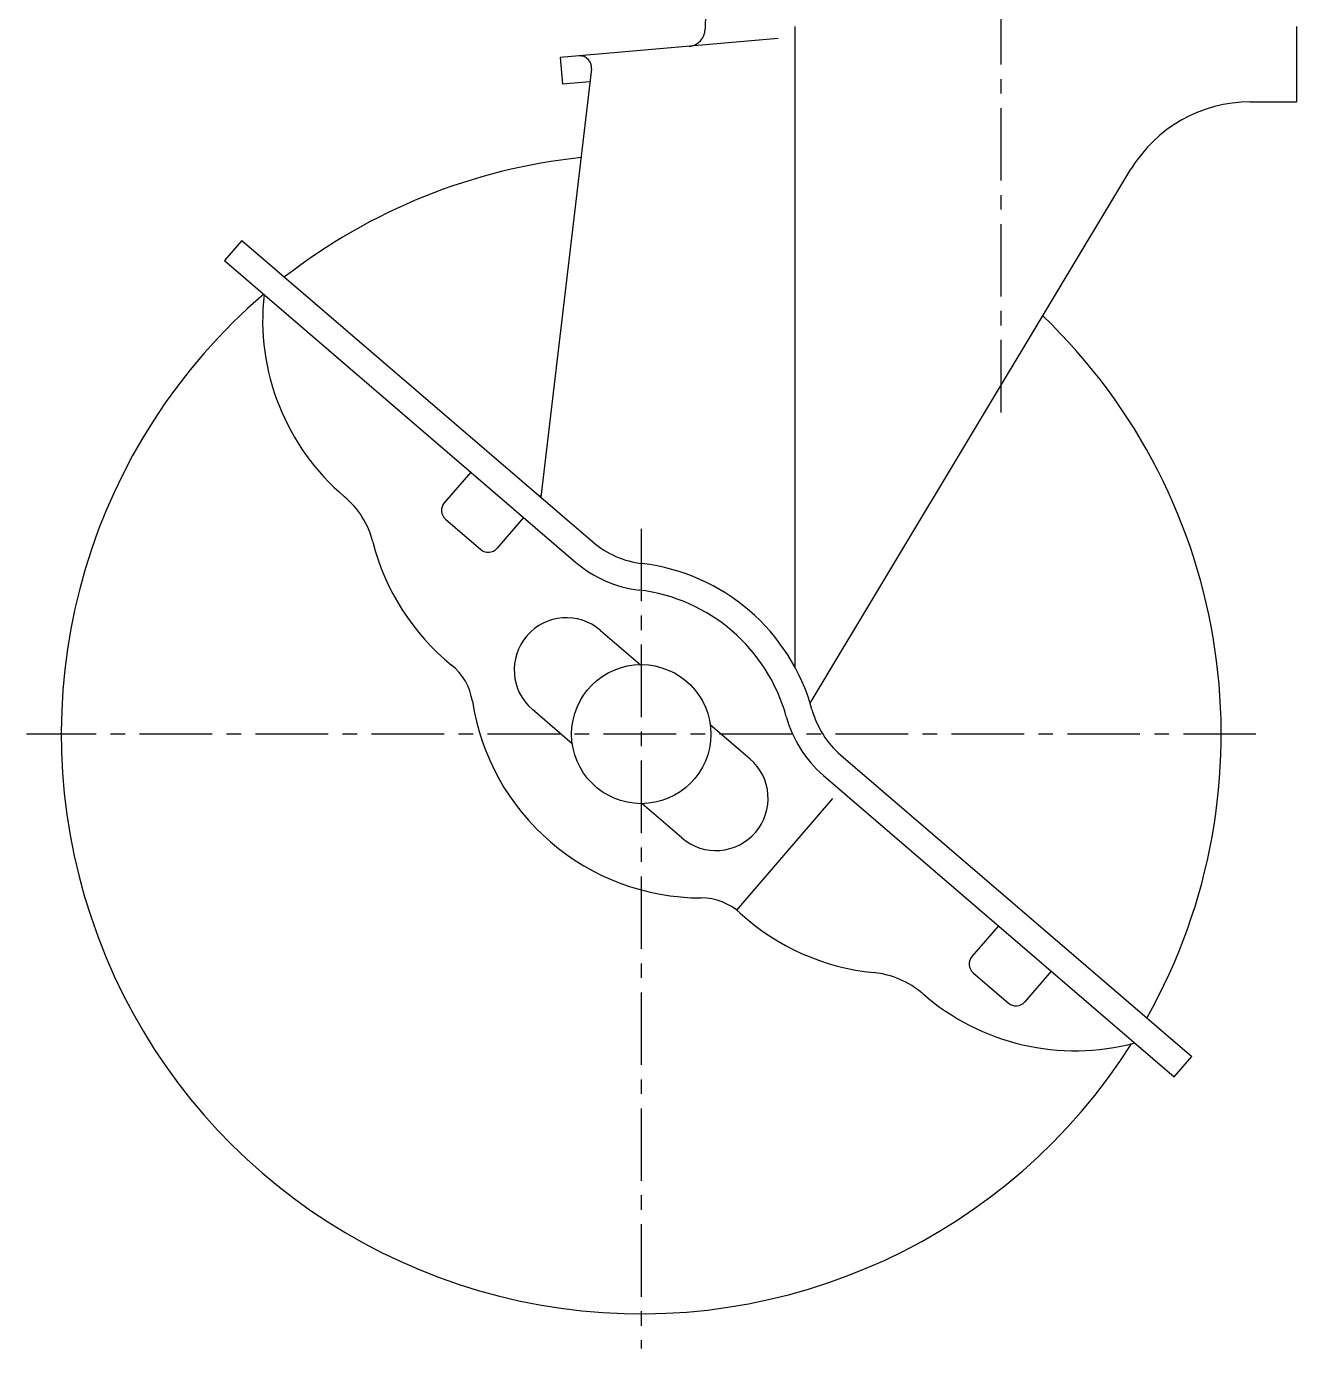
# Model space of a CAD drawing. Extents: x -372 to -105, y -33 to 252.
# Drawn here: x -217.5 to -108, y -0.5 to 113.5 of the extents above; entities that cross this region are included whole.
import ezdxf

# ---------------------------------------------------------------- set-up
doc = ezdxf.new("R2010")
doc.units = 0
doc.header["$LTSCALE"] = 5
doc.linetypes.add('CENTER', pattern=[2, 1.25, -0.25, 0.25, -0.25])
doc.layers.get('0').update_dxf_attribs({"linetype": 'CONTINUOUS'})
doc.layers.add('CENTER', color=1, linetype='CENTER')

msp = doc.modelspace()

# ---------------------------------------------------------------- linework, layer by layer
at = {"color": 7, "linetype": 'CONTINUOUS'}
for p, q in [((-159, 113.52), (-159, 113.3)), ((-151.26, 113.52), (-151.26, 58.27)), ((-108, 113.52), (-108, 107.02)), ((-152.69, 112.48), (-171.5, 110.83)), ((-171.5, 110.83), (-171.3, 108.54)), ((-168.79, 109.86), (-173.15, 72.91)), ((-168.92, 108.75), (-171.3, 108.54)), ((-111.99, 107.02), (-108, 107.02)), ((-149.94, 55.16), (-122.28, 101.2)), ((-198.93, 95.07), (-200.43, 93.33)), ((-198.93, 95.07), (-168.68, 69.07)), ((-200.43, 93.33), (-170.18, 67.32)), ((-179.2, 75.07), (-181.48, 72.42)), ((-181.37, 71.01), (-178.34, 68.4)), ((-174.65, 71.16), (-176.93, 68.51)), ((-168.01, 61.43), (-164.58, 58.48)), ((-170.45, 51.65), (-173.88, 54.61)), ((-158.56, 53.3), (-155.12, 50.35)), ((-147.28, 50.67), (-117.04, 24.66)), ((-148.78, 48.92), (-118.54, 22.91)), ((-148, 46.93), (-156.28, 37.3)), ((-160.99, 43.53), (-164.43, 46.48)), ((-133.7, 35.95), (-135.99, 33.3)), ((-129.15, 32.04), (-131.44, 29.39)), ((-135.88, 31.89), (-132.85, 29.28)), ((-118.54, 22.91), (-117.04, 24.66))]:
    msp.add_line(p, q, dxfattribs=at)
msp.add_circle((-164.5, 52.48), 6, dxfattribs=at)
for centre, radius, start, end in [((-155.5, 113.52), 3.5, 90, 180), ((-160.5, 113.3), 1.5, 275, 0), ((-169.78, 109.98), 1, 353.273, 95), ((-111.99, 95.02), 12, 90, 149), ((-164.5, 52.48), 50, 95.955, 127.9427), ((-164.5, 52.48), 50, 130.6194, 327.7141), ((-177.14, 88.21), 20, 173.7082, 229.6969), ((-164.5, 52.48), 50, 330.6691, 46.1724), ((-164.5, 52.28), 22.5, 112.5406, 112.9181), ((-194.92, 67.23), 7.5, 14.2067, 49.6969), ((-180.72, 71.77), 1, 139.3059, 229.3059), ((-168.26, 73.98), 20, 194.2067, 231.0001), ((-177.69, 69.16), 1, 229.3059, 319.3059), ((-163.46, 75.13), 8, 229.3059, 263.2031), ((-163.46, 75.13), 10.3, 229.3059, 263.2031), ((-166.46, 50.01), 17.3, 15.4087, 83.2031), ((-166.46, 50.01), 15, 15.4087, 83.2031), ((-170.95, 58.02), 4.5, 49.3059, 229.3059), ((-184, 54.55), 5, 8.7315, 51.0001), ((-159.29, 58.35), 20, 188.7315, 229.3059), ((-142.07, 56.73), 10.3, 195.4087, 229.3059), ((-142.07, 56.73), 8, 195.4087, 229.3059), ((-158.06, 46.94), 4.5, 229.3059, 49.3059), ((-159.29, 58.35), 20, 229.3059, 269.8802), ((-159.34, 33.35), 5, 47.6116, 89.8802), ((-142.49, 51.81), 20, 227.6116, 264.405), ((-135.23, 32.65), 1, 139.3059, 229.3059), ((-145.17, 24.44), 7.5, 48.9148, 84.405), ((-127.09, 45.17), 20, 228.9148, 284.9036), ((-132.19, 30.04), 1, 229.3059, 319.3059)]:
    msp.add_arc(centre, radius, start, end, dxfattribs=at)
at = {"layer": 'CENTER', "color": 1, "linetype": 'CENTER'}
for p, q in [((-133.5, 166.48), (-133.5, 79.52)), ((-164.5, 70.2), (-164.5, -0.52)), ((-111.5, 52.48), (-217.5, 52.48))]:
    msp.add_line(p, q, dxfattribs=at)

doc.saveas('drawing.dxf')
